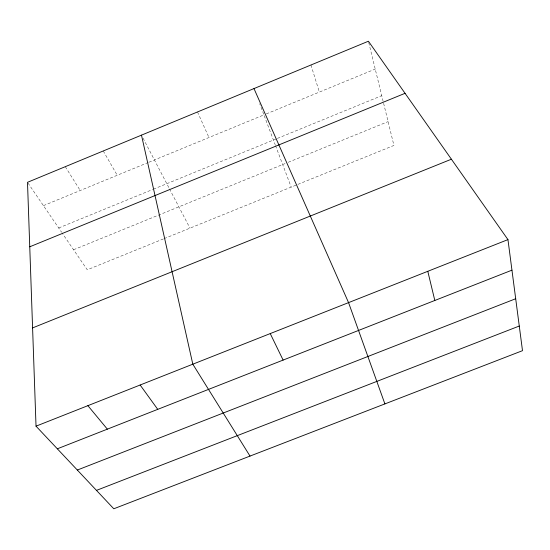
<?xml version="1.0" encoding="UTF-8"?>
<svg xmlns="http://www.w3.org/2000/svg" width="550" height="550" viewBox="0 0 550 550"><rect width="100%" height="100%" fill="white"/><g stroke="black" fill="none" stroke-linecap="round" stroke-linejoin="round"><path stroke-width="0.41" stroke-dasharray="2.75 2.06" d="M43.443 205.652L148.094 162.573M148.885 162.25L263.924 114.895L259.71 103.73M266.303 113.912L375.231 69.08M58.692 227.968L152.625 189.509M153.409 189.186L276.595 138.744M277.386 138.414L381.741 95.686M73.576 249.748L285.058 163.584M288.241 162.291L388.094 121.612M163.391 238.927L87.271 269.796L62.054 232.891M164.168 238.611L393.931 145.447L368.61 42.041M27.981 183.026L61.573 232.183M65.278 166.684L80.231 190.506M103.269 150.961L117.226 175.278M143.048 138.153L169.139 188.183M169.524 188.925L189.977 228.147M197.505 111.959L208.952 137.521M264.22 115.679L275.213 144.787M275.509 145.578L291.184 187.11M310.963 65.003L319.351 92.077"/><path stroke-width="0.82" d="M29.755 246.792L405.047 93.314M32.594 327.91L451.399 159.218M36.025 426.168L507.953 239.614L368.411 41.223L27.5 182.318L36.025 426.168L113.795 508.777L522.5 350.673L507.953 239.614M57.338 448.807L511.954 270.16M77.33 470.044L515.694 298.732M96.477 490.38L519.276 326.033M87.883 405.666L107.353 429.151M140.14 385.014L157.74 409.351M250.009 456.081L192.816 364.189L141.481 135.149M270.243 333.582L283.113 360.085M253.99 88.578L348.562 302.624L384.897 403.906M427.79 271.301L434.816 300.465"/></g></svg>
